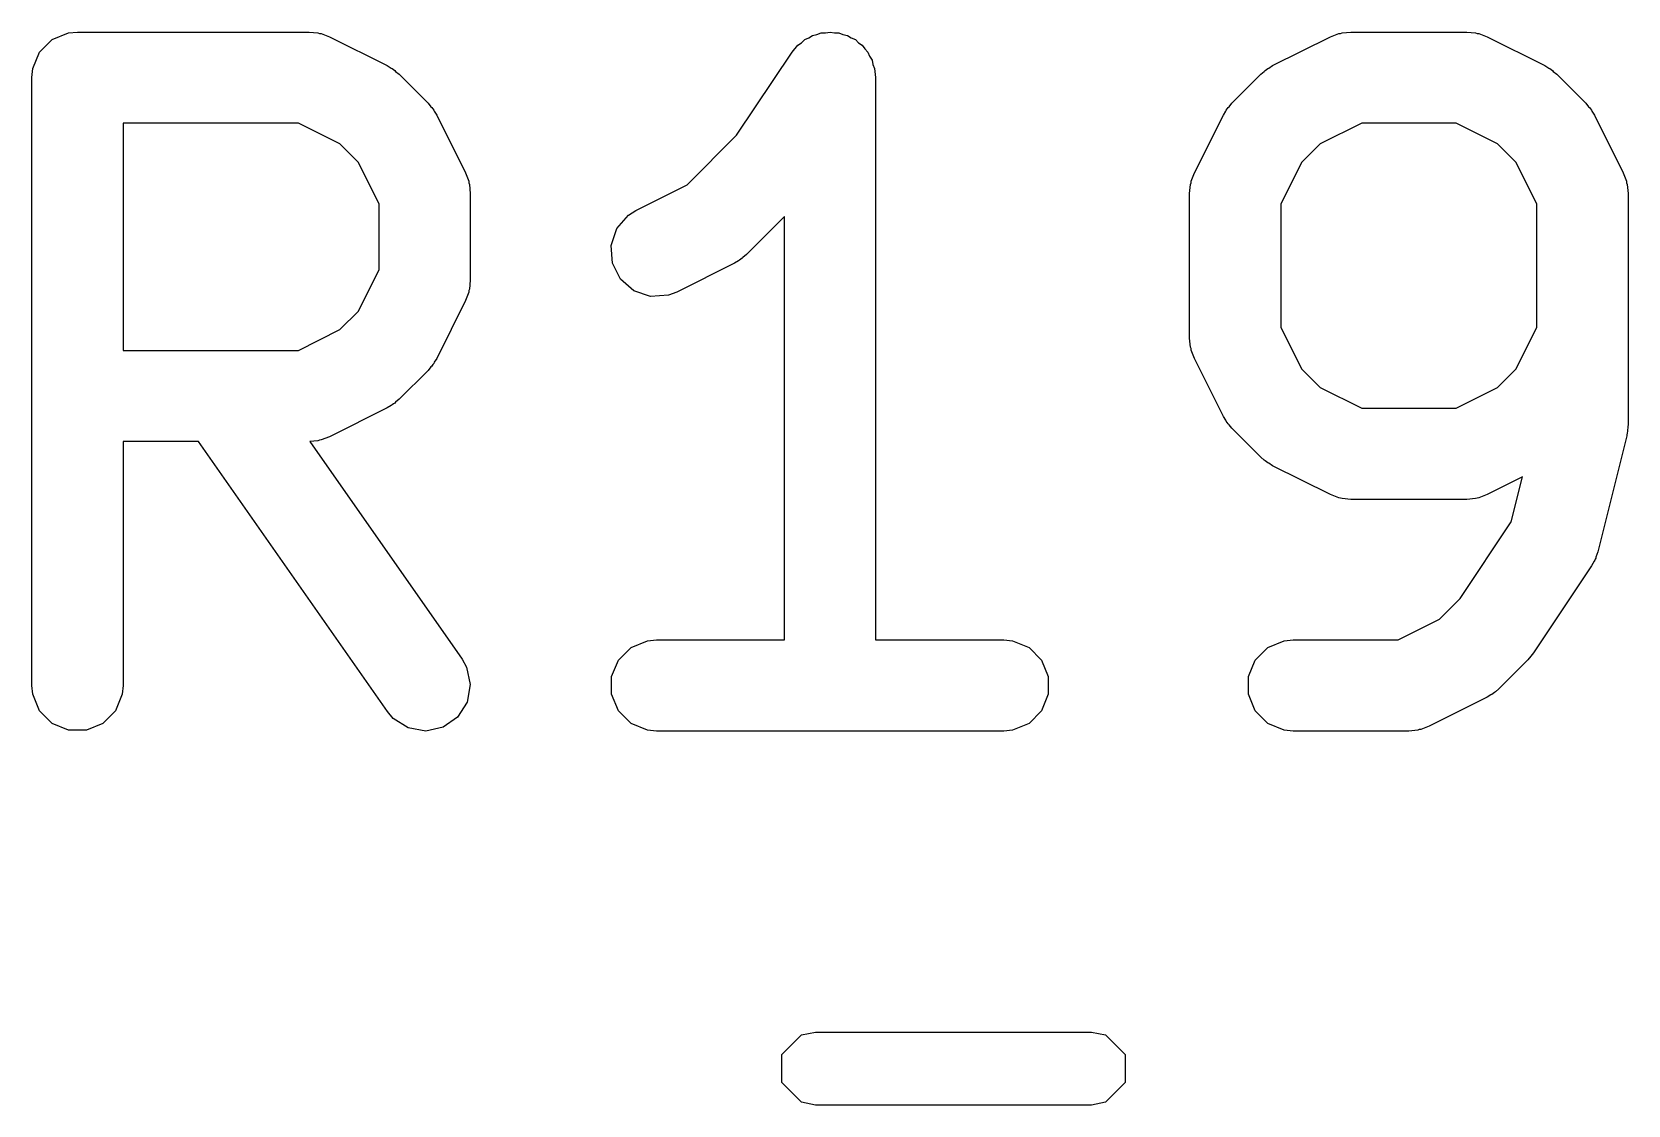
# Model space of a CAD drawing. Extents: x 2.05 to 8.87, y -5.84 to -2.88.
# Drawn here: x 7.9553 to 8.0587, y -4.5293 to -4.4598 of the extents above; entities that cross this region are included whole.
import ezdxf

# ---------------------------------------------------------------- set-up
doc = ezdxf.new("R2010")
doc.units = 0
doc.header["$MEASUREMENT"] = 0
doc.layers.add('BLACK', color=7, linetype='CONTINUOUS')

msp = doc.modelspace()

# ---------------------------------------------------------------- linework, layer by layer
at = {"layer": 'BLACK', "linetype": 'CONTINUOUS'}
for p, q in [((7.95576, -4.46115), (7.95657, -4.46033)), ((7.95657, -4.46033), (7.95764, -4.45989)), ((7.95764, -4.45989), (7.95821, -4.45984)), ((7.95821, -4.45984), (7.97321, -4.45984)), ((7.97321, -4.45984), (7.97379, -4.45989)), ((7.97379, -4.45989), (7.97389, -4.45993)), ((7.97389, -4.45993), (7.97399, -4.45994)), ((7.97399, -4.45994), (7.97453, -4.46015)), ((7.97453, -4.46015), (7.97828, -4.46202)), ((8.00511, -4.46054), (8.00532, -4.46033)), ((8.00532, -4.46033), (8.00559, -4.46022)), ((8.00559, -4.46022), (8.00583, -4.46006)), ((8.00583, -4.46006), (8.00611, -4.46)), ((8.00611, -4.46), (8.00638, -4.45989)), ((8.00638, -4.45989), (8.00667, -4.45989)), ((8.00667, -4.45989), (8.00696, -4.45984)), ((8.00696, -4.45984), (8.00724, -4.45989)), ((8.00724, -4.45989), (8.00753, -4.45989)), ((8.00753, -4.45989), (8.0078, -4.46)), ((8.0078, -4.46), (8.00809, -4.46006)), ((8.00809, -4.46006), (8.00833, -4.46022)), ((8.00833, -4.46022), (8.0086, -4.46033)), ((8.0086, -4.46033), (8.0088, -4.46054)), ((8.03563, -4.46202), (8.03938, -4.46015)), ((8.03938, -4.46015), (8.03992, -4.45994)), ((8.03992, -4.45994), (8.04003, -4.45993)), ((8.04003, -4.45993), (8.04013, -4.45989)), ((8.04013, -4.45989), (8.0407, -4.45984)), ((8.0407, -4.45984), (8.0482, -4.45984)), ((8.0482, -4.45984), (8.04878, -4.45989)), ((8.04878, -4.45989), (8.04888, -4.45993)), ((8.04888, -4.45993), (8.04898, -4.45994)), ((8.04898, -4.45994), (8.04952, -4.46015)), ((8.04952, -4.46015), (8.05327, -4.46202)), ((7.95532, -4.46221), (7.95576, -4.46115)), ((8.00091, -4.46653), (8.0045, -4.46115)), ((8.0045, -4.46115), (8.0045, -4.46115)), ((8.0045, -4.46115), (8.0045, -4.46115)), ((8.0045, -4.46115), (8.00451, -4.46115)), ((8.00451, -4.46115), (8.00487, -4.4607)), ((8.00487, -4.4607), (8.00511, -4.46054)), ((8.0088, -4.46054), (8.00904, -4.4607)), ((8.00904, -4.4607), (8.00921, -4.46094)), ((8.00921, -4.46094), (8.00941, -4.46115)), ((8.00941, -4.46115), (8.00952, -4.46141)), ((8.00952, -4.46141), (8.00969, -4.46166)), ((7.95526, -4.46279), (7.95532, -4.46221)), ((7.97828, -4.46202), (7.97853, -4.46218)), ((7.97853, -4.46218), (7.9786, -4.46221)), ((7.9786, -4.46221), (7.97868, -4.46227)), ((7.97868, -4.46227), (7.97877, -4.46233)), ((7.97877, -4.46233), (7.97882, -4.46239)), ((7.97882, -4.46239), (7.97905, -4.46258)), ((8.00969, -4.46166), (8.00974, -4.46194)), ((8.00974, -4.46194), (8.00985, -4.46221)), ((8.00985, -4.46221), (8.00991, -4.46278)), ((8.03487, -4.46258), (8.03509, -4.46239)), ((8.03509, -4.46239), (8.03514, -4.46233)), ((8.03514, -4.46233), (8.03523, -4.46227)), ((8.03523, -4.46227), (8.03531, -4.46221)), ((8.03531, -4.46221), (8.03539, -4.46218)), ((8.03539, -4.46218), (8.03563, -4.46202)), ((8.05327, -4.46202), (8.05352, -4.46218)), ((8.05352, -4.46218), (8.05359, -4.46221)), ((8.05359, -4.46221), (8.05367, -4.46227)), ((8.05367, -4.46227), (8.05376, -4.46233)), ((8.05376, -4.46233), (8.05381, -4.46239)), ((8.05381, -4.46239), (8.05404, -4.46258)), ((7.95526, -4.50216), (7.95526, -4.46279)), ((7.97905, -4.46258), (7.98092, -4.46445)), ((8.00991, -4.46278), (8.00991, -4.46279)), ((8.00991, -4.46279), (8.00991, -4.46279)), ((8.00991, -4.46279), (8.00991, -4.46279)), ((8.00991, -4.46279), (8.00991, -4.49921)), ((8.03299, -4.46445), (8.03487, -4.46258)), ((8.05404, -4.46258), (8.05592, -4.46445)), ((7.98092, -4.46445), (7.98111, -4.46468)), ((8.03281, -4.46468), (8.03299, -4.46445)), ((8.05592, -4.46445), (8.0561, -4.46468)), ((7.98111, -4.46468), (7.98117, -4.46473)), ((7.98117, -4.46473), (7.98123, -4.46482)), ((7.98123, -4.46482), (7.98129, -4.4649)), ((7.98129, -4.4649), (7.98132, -4.46497)), ((7.98132, -4.46497), (7.98148, -4.46522)), ((7.98148, -4.46522), (7.98335, -4.46897)), ((8.03056, -4.46897), (8.03244, -4.46522)), ((8.03244, -4.46522), (8.0326, -4.46497)), ((8.0326, -4.46497), (8.03262, -4.4649)), ((8.03262, -4.4649), (8.03269, -4.46482)), ((8.03269, -4.46482), (8.03275, -4.46473)), ((8.03275, -4.46473), (8.03281, -4.46468)), ((8.0561, -4.46468), (8.05616, -4.46473)), ((8.05616, -4.46473), (8.05622, -4.46482)), ((8.05622, -4.46482), (8.05628, -4.4649)), ((8.05628, -4.4649), (8.05631, -4.46497)), ((8.05631, -4.46497), (8.05647, -4.46522)), ((8.05647, -4.46522), (8.05834, -4.46897)), ((7.97252, -4.46574), (7.96117, -4.46574)), ((7.96117, -4.46574), (7.96117, -4.48046)), ((7.97521, -4.46709), (7.97252, -4.46574)), ((7.99771, -4.46974), (8.00091, -4.46653)), ((8.0414, -4.46574), (8.0387, -4.46709)), ((8.04751, -4.46574), (8.0414, -4.46574)), ((8.0502, -4.46709), (8.04751, -4.46574)), ((7.97641, -4.46829), (7.97521, -4.46709)), ((8.0387, -4.46709), (8.03751, -4.46829)), ((8.0514, -4.46829), (8.0502, -4.46709)), ((7.97776, -4.47098), (7.97641, -4.46829)), ((8.03751, -4.46829), (8.03616, -4.47098)), ((8.05275, -4.47098), (8.0514, -4.46829)), ((7.98335, -4.46897), (7.98356, -4.46951)), ((7.98356, -4.46951), (7.98357, -4.46961)), ((7.98357, -4.46961), (7.98361, -4.46971)), ((8.03031, -4.46971), (8.03035, -4.46961)), ((8.03035, -4.46961), (8.03036, -4.46951)), ((8.03036, -4.46951), (8.03056, -4.46897)), ((8.05834, -4.46897), (8.05855, -4.46951)), ((8.05855, -4.46951), (8.05856, -4.46961)), ((8.05856, -4.46961), (8.0586, -4.46971)), ((7.98361, -4.46971), (7.98366, -4.47029)), ((7.98366, -4.47029), (7.98366, -4.47591)), ((7.99439, -4.4714), (7.99771, -4.46974)), ((8.03025, -4.47029), (8.03031, -4.46971)), ((8.03025, -4.47966), (8.03025, -4.47029)), ((8.0586, -4.46971), (8.05866, -4.47029)), ((8.05866, -4.47029), (8.05866, -4.48529)), ((7.97776, -4.47521), (7.97776, -4.47098)), ((7.99314, -4.47257), (7.9939, -4.4717)), ((7.9939, -4.4717), (7.99439, -4.4714)), ((8.03616, -4.47098), (8.03616, -4.47896)), ((8.05275, -4.47896), (8.05275, -4.47098)), ((7.99278, -4.47367), (7.99314, -4.47257)), ((8.00401, -4.47179), (8.00155, -4.47425)), ((8.00401, -4.49921), (8.00401, -4.47179)), ((7.99286, -4.47482), (7.99278, -4.47367)), ((7.99338, -4.47585), (7.99286, -4.47482)), ((8.00078, -4.4748), (7.99703, -4.47668)), ((8.00103, -4.47465), (8.00078, -4.4748)), ((8.0011, -4.47462), (8.00103, -4.47465)), ((8.00118, -4.47455), (8.0011, -4.47462)), ((8.00127, -4.47449), (8.00118, -4.47455)), ((8.00132, -4.47444), (8.00127, -4.47449)), ((8.00155, -4.47425), (8.00132, -4.47444)), ((7.97641, -4.47791), (7.97776, -4.47521)), ((7.99425, -4.4766), (7.99338, -4.47585)), ((7.98356, -4.47669), (7.98335, -4.47723)), ((7.98357, -4.47659), (7.98356, -4.47669)), ((7.98361, -4.47649), (7.98357, -4.47659)), ((7.98366, -4.47591), (7.98361, -4.47649)), ((7.99534, -4.47697), (7.99425, -4.4766)), ((7.99649, -4.47688), (7.99534, -4.47697)), ((7.99703, -4.47668), (7.99649, -4.47688)), ((7.97521, -4.47911), (7.97641, -4.47791)), ((7.98335, -4.47723), (7.98148, -4.48098)), ((8.03616, -4.47896), (8.03751, -4.48166)), ((8.0514, -4.48166), (8.05275, -4.47896)), ((7.97252, -4.48046), (7.97521, -4.47911)), ((8.03031, -4.48024), (8.03025, -4.47966)), ((7.96117, -4.48046), (7.97252, -4.48046)), ((7.98148, -4.48098), (7.98132, -4.48123)), ((8.03035, -4.48034), (8.03031, -4.48024)), ((8.03036, -4.48044), (8.03035, -4.48034)), ((8.03056, -4.48098), (8.03036, -4.48044)), ((8.03244, -4.48473), (8.03056, -4.48098)), ((7.98092, -4.48175), (7.97905, -4.48362)), ((7.98111, -4.48152), (7.98092, -4.48175)), ((7.98117, -4.48147), (7.98111, -4.48152)), ((7.98123, -4.48138), (7.98117, -4.48147)), ((7.98129, -4.4813), (7.98123, -4.48138)), ((7.98132, -4.48123), (7.98129, -4.4813)), ((8.03751, -4.48166), (8.0387, -4.48286)), ((8.0502, -4.48286), (8.0514, -4.48166)), ((8.0387, -4.48286), (8.0414, -4.48421)), ((8.04751, -4.48421), (8.0502, -4.48286)), ((7.97853, -4.48402), (7.97828, -4.48418)), ((7.9786, -4.48399), (7.97853, -4.48402)), ((7.97868, -4.48392), (7.9786, -4.48399)), ((7.97877, -4.48387), (7.97868, -4.48392)), ((7.97882, -4.48381), (7.97877, -4.48387)), ((7.97905, -4.48362), (7.97882, -4.48381)), ((7.97828, -4.48418), (7.97453, -4.48605)), ((8.0326, -4.48498), (8.03244, -4.48473)), ((8.03262, -4.48505), (8.0326, -4.48498)), ((8.03269, -4.48513), (8.03262, -4.48505)), ((8.03275, -4.48522), (8.03269, -4.48513)), ((8.0414, -4.48421), (8.04751, -4.48421)), ((7.97453, -4.48605), (7.97399, -4.48626)), ((8.03281, -4.48527), (8.03275, -4.48522)), ((8.03299, -4.4855), (8.03281, -4.48527)), ((8.03487, -4.48737), (8.03299, -4.4855)), ((8.05857, -4.486), (8.05669, -4.4935)), ((8.05858, -4.4859), (8.05857, -4.486)), ((8.0586, -4.48586), (8.05858, -4.4859)), ((8.05862, -4.48564), (8.0586, -4.48586)), ((8.05865, -4.48543), (8.05862, -4.48564)), ((8.05866, -4.48529), (8.05865, -4.48539)), ((8.05865, -4.48539), (8.05865, -4.48543)), ((7.96605, -4.48636), (7.96117, -4.48636)), ((7.96117, -4.48636), (7.96117, -4.50216)), ((7.97829, -4.50385), (7.96605, -4.48636)), ((7.97379, -4.48631), (7.97326, -4.48636)), ((7.97326, -4.48636), (7.98313, -4.50046)), ((7.97389, -4.48627), (7.97379, -4.48631)), ((7.97399, -4.48626), (7.97389, -4.48627)), ((8.03509, -4.48756), (8.03487, -4.48737)), ((8.03514, -4.48762), (8.03509, -4.48756)), ((8.03523, -4.48767), (8.03514, -4.48762)), ((8.03531, -4.48774), (8.03523, -4.48767)), ((8.03539, -4.48777), (8.03531, -4.48774)), ((8.03563, -4.48793), (8.03539, -4.48777)), ((8.03938, -4.4898), (8.03563, -4.48793)), ((8.05182, -4.48865), (8.04952, -4.4898)), ((8.05109, -4.49157), (8.05182, -4.48865)), ((8.03992, -4.49001), (8.03938, -4.4898)), ((8.04003, -4.49002), (8.03992, -4.49001)), ((8.04013, -4.49006), (8.04003, -4.49002)), ((8.0407, -4.49011), (8.04013, -4.49006)), ((8.0482, -4.49011), (8.0407, -4.49011)), ((8.04878, -4.49006), (8.0482, -4.49011)), ((8.04888, -4.49002), (8.04878, -4.49006)), ((8.04898, -4.49001), (8.04888, -4.49002)), ((8.04952, -4.4898), (8.04898, -4.49001)), ((8.04778, -4.49653), (8.05109, -4.49157)), ((8.05628, -4.49442), (8.05253, -4.50005)), ((8.05645, -4.4941), (8.05628, -4.49442)), ((8.0565, -4.49405), (8.05645, -4.4941)), ((8.05652, -4.49398), (8.0565, -4.49405)), ((8.05656, -4.49391), (8.05652, -4.49398)), ((8.05657, -4.49384), (8.05656, -4.49391)), ((8.05669, -4.4935), (8.05657, -4.49384)), ((8.04645, -4.49786), (8.04778, -4.49653)), ((8.04376, -4.49921), (8.04645, -4.49786)), ((7.99407, -4.4997), (7.99513, -4.49926)), ((7.99513, -4.49926), (7.99571, -4.49921)), ((7.99571, -4.49921), (8.00401, -4.49921)), ((8.00991, -4.49921), (8.01821, -4.49921)), ((8.01821, -4.49921), (8.01878, -4.49926)), ((8.01878, -4.49926), (8.01985, -4.4997)), ((8.03531, -4.4997), (8.03638, -4.49926)), ((8.03638, -4.49926), (8.03695, -4.49921)), ((8.03695, -4.49921), (8.04376, -4.49921)), ((7.98313, -4.50046), (7.98341, -4.50097)), ((7.99281, -4.50158), (7.99325, -4.50052)), ((7.99325, -4.50052), (7.99407, -4.4997)), ((8.01985, -4.4997), (8.02066, -4.50052)), ((8.02066, -4.50052), (8.0211, -4.50158)), ((8.03406, -4.50158), (8.0345, -4.50052)), ((8.0345, -4.50052), (8.03531, -4.4997)), ((8.05217, -4.5005), (8.05029, -4.50237)), ((8.05235, -4.50027), (8.05217, -4.50049)), ((8.05217, -4.50049), (8.05217, -4.50049)), ((8.05217, -4.50049), (8.05217, -4.5005)), ((8.05253, -4.50005), (8.05235, -4.50027)), ((8.05253, -4.50005), (8.05253, -4.50005)), ((8.05253, -4.50005), (8.05253, -4.50005)), ((7.98341, -4.50097), (7.98366, -4.50209)), ((7.99281, -4.50273), (7.99281, -4.50158)), ((8.0211, -4.50158), (8.0211, -4.50273)), ((8.03406, -4.50273), (8.03406, -4.50158)), ((7.95532, -4.50273), (7.95526, -4.50216)), ((7.95576, -4.5038), (7.95532, -4.50273)), ((7.96111, -4.50273), (7.96067, -4.5038)), ((7.96117, -4.50216), (7.96111, -4.50273)), ((7.98366, -4.50209), (7.98346, -4.50323)), ((7.99325, -4.5038), (7.99281, -4.50273)), ((8.0211, -4.50273), (8.02066, -4.5038)), ((8.0345, -4.5038), (8.03406, -4.50273)), ((8.04977, -4.50277), (8.04952, -4.50292)), ((8.04984, -4.50274), (8.04977, -4.50277)), ((8.04992, -4.50267), (8.04984, -4.50274)), ((8.05001, -4.50262), (8.04992, -4.50267)), ((8.05006, -4.50256), (8.05001, -4.50262)), ((8.05029, -4.50237), (8.05006, -4.50256)), ((7.95657, -4.50461), (7.95576, -4.5038)), ((7.96067, -4.5038), (7.95986, -4.50461)), ((7.98346, -4.50323), (7.98284, -4.5042)), ((7.99407, -4.50461), (7.99325, -4.5038)), ((8.02066, -4.5038), (8.01985, -4.50461)), ((8.03531, -4.50461), (8.0345, -4.5038)), ((8.04952, -4.50292), (8.04577, -4.5048)), ((7.95764, -4.50505), (7.95657, -4.50461)), ((7.95986, -4.50461), (7.95879, -4.50505)), ((7.97867, -4.50429), (7.97829, -4.50385)), ((7.97964, -4.50491), (7.97867, -4.50429)), ((7.98284, -4.5042), (7.9819, -4.50486)), ((7.99513, -4.50505), (7.99407, -4.50461)), ((8.01985, -4.50461), (8.01878, -4.50505)), ((8.03638, -4.50505), (8.03531, -4.50461)), ((8.04577, -4.5048), (8.04523, -4.50501)), ((7.95879, -4.50505), (7.95764, -4.50505)), ((7.98078, -4.50511), (7.97964, -4.50491)), ((7.9819, -4.50486), (7.98078, -4.50511)), ((7.99571, -4.50511), (7.99513, -4.50505)), ((8.01821, -4.50511), (7.99571, -4.50511)), ((8.01878, -4.50505), (8.01821, -4.50511)), ((8.03695, -4.50511), (8.03638, -4.50505)), ((8.04445, -4.50511), (8.03695, -4.50511)), ((8.04503, -4.50505), (8.04445, -4.50511)), ((8.04513, -4.50501), (8.04503, -4.50505)), ((8.04523, -4.50501), (8.04513, -4.50501)), ((8.00384, -4.52606), (8.00512, -4.52479)), ((8.00512, -4.52479), (8.00602, -4.52461)), ((8.00602, -4.52461), (8.0239, -4.52461)), ((8.0239, -4.52461), (8.0248, -4.52479)), ((8.0248, -4.52479), (8.02608, -4.52606)), ((8.00384, -4.52787), (8.00384, -4.52606)), ((8.02608, -4.52606), (8.02608, -4.52787)), ((8.00512, -4.52915), (8.00384, -4.52787)), ((8.02608, -4.52787), (8.0248, -4.52915)), ((8.00602, -4.52933), (8.00512, -4.52915)), ((8.0239, -4.52933), (8.00602, -4.52933)), ((8.0248, -4.52915), (8.0239, -4.52933))]:
    msp.add_line(p, q, dxfattribs=at)

doc.saveas('drawing.dxf')
